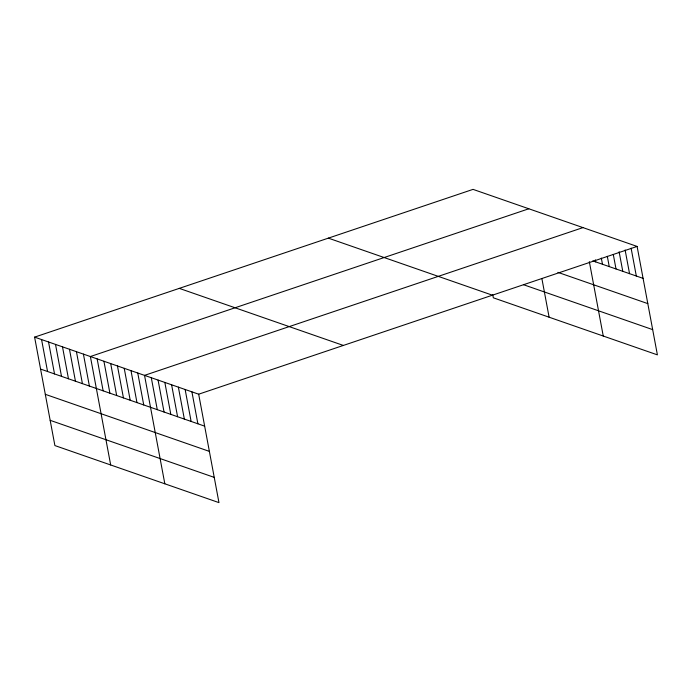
<?xml version="1.0" encoding="UTF-8"?>
<svg xmlns="http://www.w3.org/2000/svg" width="692" height="692" viewBox="0 0 692 692"><rect width="100%" height="100%" fill="white"/><g stroke="black" fill="none" stroke-linecap="round" stroke-linejoin="round"><path stroke-width="1.04" d="M34.6 337.134L198.673 394.198L218.966 502.626L54.893 445.57L34.6 337.134L473.034 189.374L637.107 246.43L657.4 354.866L493.327 297.802L492.73 294.654M528.818 208.776L90.384 356.536L110.677 464.963M582.967 227.607L144.533 375.367L164.826 483.794M198.673 394.198L637.107 246.43M592.81 260.893L643.084 278.374M557.89 272.345L647.807 303.615M523.463 284.689L652.677 329.626M328.345 238.135L492.427 295.199M179.28 288.374L343.362 345.438M40.577 369.078L204.65 426.142M45.3 394.319L209.373 451.383M50.17 420.329L214.243 477.385M631.113 248.203L636.32 276.022M625.118 249.968L629.547 273.669M619.115 251.741L622.783 271.316M613.311 254.535L616.01 268.963M607.317 256.308L609.245 266.61M601.322 258.073L602.481 264.257M595.328 259.837L595.708 261.905M589.333 261.654L603.251 336.035M541.957 278.962L549.111 317.204M191.909 391.845L197.886 423.789M185.136 389.484L191.122 421.428M178.372 387.131L184.349 419.075M171.599 384.778L177.585 416.722M164.834 382.425L170.812 414.37M158.07 380.072L164.047 412.017M151.297 377.72L157.274 409.664M137.76 373.014L143.737 404.958M130.996 370.661L136.973 402.606M124.223 368.308L130.208 400.253M117.458 365.947L123.435 397.891M110.694 363.594L116.671 395.539M103.921 361.241L109.898 393.186M97.157 358.888L103.134 390.833M83.412 354.114L89.389 386.058M76.44 351.683L82.417 383.627M69.468 349.261L75.445 381.205M62.496 346.839L68.473 378.784M55.516 344.408L61.501 376.353M48.544 341.986L54.521 373.931M41.572 339.564L47.549 371.509"/></g></svg>
